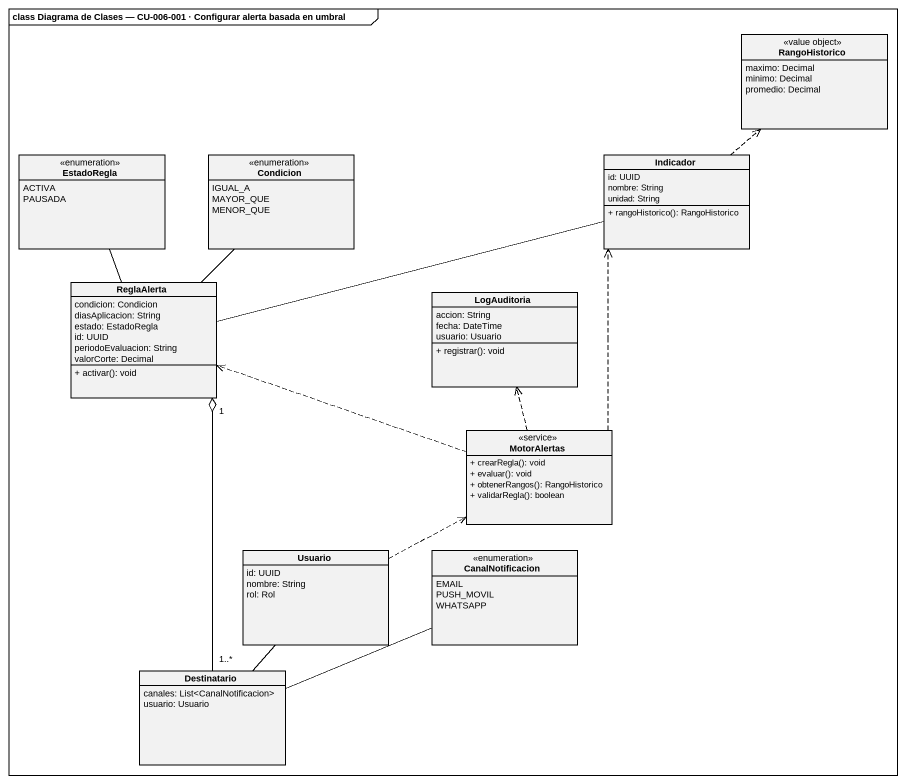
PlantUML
@startuml
mainframe class Diagrama de Clases — CU-006-001 · Configurar alerta basada en umbral
hide circle
hide empty members
skinparam classAttributeIconSize 0
class RangoHistorico <<value object>> {
  maximo: Decimal
  minimo: Decimal
  promedio: Decimal
}
enum EstadoRegla {
  ACTIVA
  PAUSADA
}
enum Condicion {
  IGUAL_A
  MAYOR_QUE
  MENOR_QUE
}
class Indicador {
  id: UUID
  nombre: String
  unidad: String
  + rangoHistorico(): RangoHistorico
}
class ReglaAlerta {
  condicion: Condicion
  diasAplicacion: String
  estado: EstadoRegla
  id: UUID
  periodoEvaluacion: String
  valorCorte: Decimal
  + activar(): void
}
class LogAuditoria {
  accion: String
  fecha: DateTime
  usuario: Usuario
  + registrar(): void
}
class MotorAlertas <<service>> {
  + crearRegla(): void
  + evaluar(): void
  + obtenerRangos(): RangoHistorico
  + validarRegla(): boolean
}
class Usuario {
  id: UUID
  nombre: String
  rol: Rol
}
enum CanalNotificacion {
  EMAIL
  PUSH_MOVIL
  WHATSAPP
}
class Destinatario {
  canales: List<CanalNotificacion>
  usuario: Usuario
}
Indicador .up.> RangoHistorico
ReglaAlerta -up- EstadoRegla
ReglaAlerta -up- Condicion
ReglaAlerta -right- Indicador
ReglaAlerta "1" o-- "1..*" Destinatario
MotorAlertas .up.> Indicador
MotorAlertas .left.> ReglaAlerta
MotorAlertas .up.> LogAuditoria
Usuario .right.> MotorAlertas
Destinatario -up- Usuario
Destinatario -right- CanalNotificacion
@enduml
